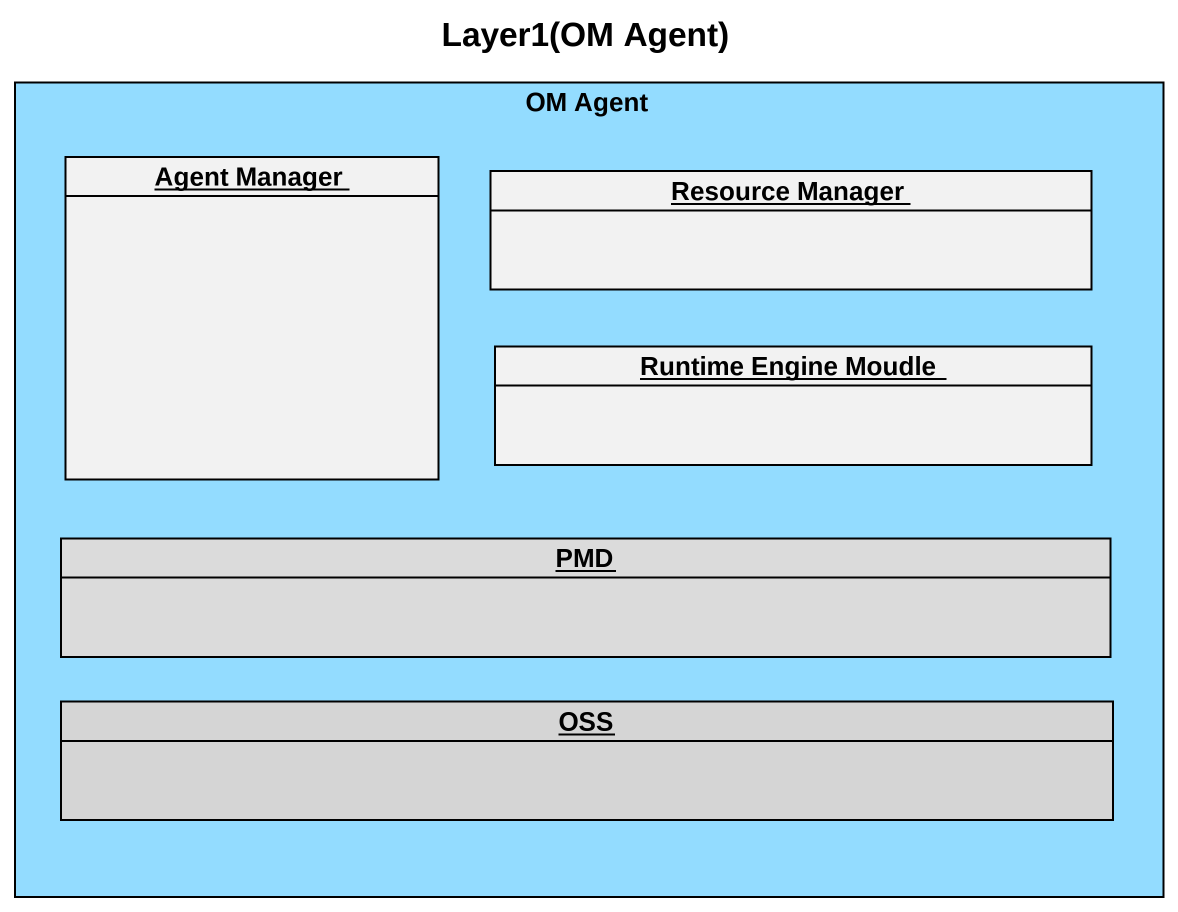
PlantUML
@startuml
title Layer1(OM Agent)
hide circle
hide empty members
rectangle "OM Agent" as OM_Agent #93DCFF {
  object "Agent Manager" as Agent_Manager
  object "Resource Manager" as Resource_Manager
  object "Runtime Engine Moudle" as Runtime_Engine_Moudle
  object PMD #DBDBDB
  object OSS #D5D5D5
}
@enduml
